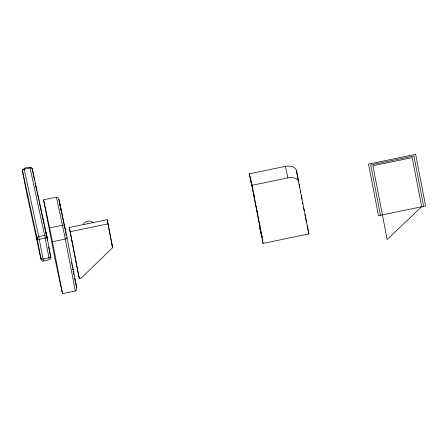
<?xml version="1.0" encoding="UTF-8"?>
<svg xmlns="http://www.w3.org/2000/svg" width="448" height="448" viewBox="0 0 448 448"><rect width="100%" height="100%" fill="white"/><g stroke="black" fill="none" stroke-linecap="round" stroke-linejoin="round"><path stroke-width="0.67" d="M43.473 261.167L38.914 237.434L24.164 169.187C22.73 168.022 30.794 166.158 30.055 167.966L44.794 236.158L49.347 259.756L43.406 260.949M50.932 258.328L50.372 259.409M75.342 290.998L76.513 289.979L76.754 288.03L66.696 235.889L58.873 199.326L58.027 197.764L56.734 197.137L56.409 197.159L64.579 235.402L75.32 290.998L62.524 293.653L54.79 257.88L43.59 199.814L56.386 197.165M35.162 184.167L35.174 183.546M251.362 184.15L251.698 185.707L249.362 173.813L285.398 166.354A10.03 6.255 -12.2 0 1 296.402 170.464L308.907 233.901L263.054 243.398L262.718 241.842M298.889 181.978A10.03 6.255 -12.2 0 0 287.89 177.867L251.854 185.332L249.362 173.813M49.666 227.926L62.468 225.277A2.005 1.249 -12.2 0 1 64.669 226.094M69.317 227.511L107.162 219.671L112.549 247.111A2.016 1.254 -12.2 0 1 112.162 248.086L80.92 278.432A0.974 0.605 -12.2 0 1 79.912 278.779A0.974 0.605 -12.2 0 1 79.229 278.337L69.317 227.511L79.223 278.337M70.218 231.672L108.063 223.832M52.506 241.73L65.307 239.075A2.005 1.568 -10.9 0 0 66.937 237.138M42.722 261.178L41.39 260.305M71.921 240.99L72.559 241.226M73.27 271.678L73.416 272.21L73.242 271.146M35.14 183.137L35.403 184.274M47.242 239.809L47.438 240.582L47.27 239.602M66.298 235.474L66.08 234.489M50.428 255.494L50.921 257.578L46.827 236.191L32.256 168.79A2.005 1.568 -10.9 0 0 29.96 167.664L29.887 167.244M60.76 208.65L61.029 209.821L59.735 203.571L60.15 205.727M49.554 251.446L50.338 255.086M36.467 235.777C35.683 232.31 37.638 241.926 37.318 239.915M34.496 180.393L32.256 168.79A2.005 1.249 -12.2 0 0 30.055 167.966L24.164 169.187A2.005 1.249 -12.2 0 0 22.439 170.822L27.177 195.395L41.104 259.61L37.01 238.224L22.439 170.822A2.005 1.568 -10.9 0 1 23.895 168.93M307.149 225.775L308.907 233.901M285.398 166.354L287.89 177.867M251.714 183.842L252.409 187.034M252.683 188.311L252.958 189.588M262.259 238.045L251.709 183.887M262.539 239.322L262.814 240.598M260.165 229.611L259.829 228.054L260.904 233.442L260.568 231.879M111.423 241.629L112.549 247.111M63.65 222.236L58.918 199.517M63.795 222.914L64.226 224.935M73.181 271.482L73.92 274.887M74.654 278.292L76.726 287.862M43.59 199.814L51.778 238.05L62.524 293.653M35.571 185.052L36.742 190.456M37.033 191.811L38.931 200.592M39.222 201.947L43.898 223.574M44.19 224.924L45.36 230.334M45.506 231.006L45.808 232.411M48.586 246.977L49.28 250.169M36.512 235.99L37.285 239.742M60.659 208.174L60.407 206.998M71.417 262.158L71.674 263.368M64.344 225.49L64.585 226.638M45.92 232.954L46.29 234.73M36.456 189.902L36.579 190.473M46.665 235.872L47.247 238.532L47.135 237.882M64.708 227.22L65.066 228.978M60.278 206.354L60.34 206.679M71.943 264.662L72.128 265.541M46.603 235.57L46.032 232.641L47.102 237.709M36.081 188.093L36.21 188.703M46.418 235.334L46.659 236.522M65.19 229.555L65.414 230.675M72.391 266.84L72.559 267.663M46.771 237.082L47.062 238.543M35.622 185.819L35.728 186.346M65.626 231.734L65.912 233.156M72.783 268.778L72.962 269.713A2.005 1.568 -10.9 0 0 72.8 269.31M109.945 234.018L107.162 219.671M110.079 234.713L110.751 238.168M110.886 238.862L111.289 240.934M423.634 206.36L413.918 155.982L370.72 164.931L380.436 215.309M296.402 170.464L298.379 180.712M299.034 184.128L299.695 187.544M300.356 190.96L300.619 192.326M301.28 195.742L301.935 199.158M302.596 202.574L302.859 203.941M303.52 207.357L304.175 210.773M304.836 214.189L305.099 215.555M305.362 216.922L306.415 222.387M252.179 185.405L252.442 186.766M254.022 194.947L254.285 196.308M256.256 206.522L256.519 207.883M257.174 211.288L257.438 212.649M258.485 218.092L258.748 219.453M259.409 222.858L260.064 226.262M261.638 234.433L262.293 237.832M250.527 177.744L251.054 180.471M251.317 181.838L251.58 183.204M251.72 184.817L263.054 243.398M66.069 233.957L66.354 235.458M35.286 184.139L35.358 184.492M66.052 234.349A2.005 1.568 -10.9 0 1 66.22 234.758M40.802 257.886A2.005 1.568 -10.9 0 0 43.098 259.011L48.989 257.79A2.005 1.568 -10.9 0 0 50.618 255.853M27.518 194.197A2.005 1.568 -10.9 0 0 27.177 195.395A2.005 1.249 -12.2 0 0 27.978 196.168M41.014 257.354A2.005 1.249 -12.2 0 1 40.426 256.67M50.243 254.638A2.005 1.249 -12.2 0 1 50.193 255.119M83.35 224.706A5.012 3.13 -12.2 0 1 87.92 221.15A5.012 3.13 -12.2 0 1 93.122 222.975M79.061 276.696A0.98 0.65 -16.3 0 1 78.798 276.349M111.961 244.395A2.01 1.333 -8.3 0 1 111.782 245.162M421.674 206.769L387.139 239.473L372.921 165.754L412.194 157.618L421.674 206.769M415.643 154.347L368.519 164.108L378.476 215.712L425.6 205.951L415.643 154.347M44.626 235.374L38.735 236.589A2.005 1.249 -12.2 0 0 37.01 238.224A2.005 1.568 -10.9 0 0 39.306 239.35L45.198 238.129A2.005 1.568 -10.9 0 0 46.827 236.191A2.005 1.249 -12.2 0 0 44.626 235.374"/></g></svg>
